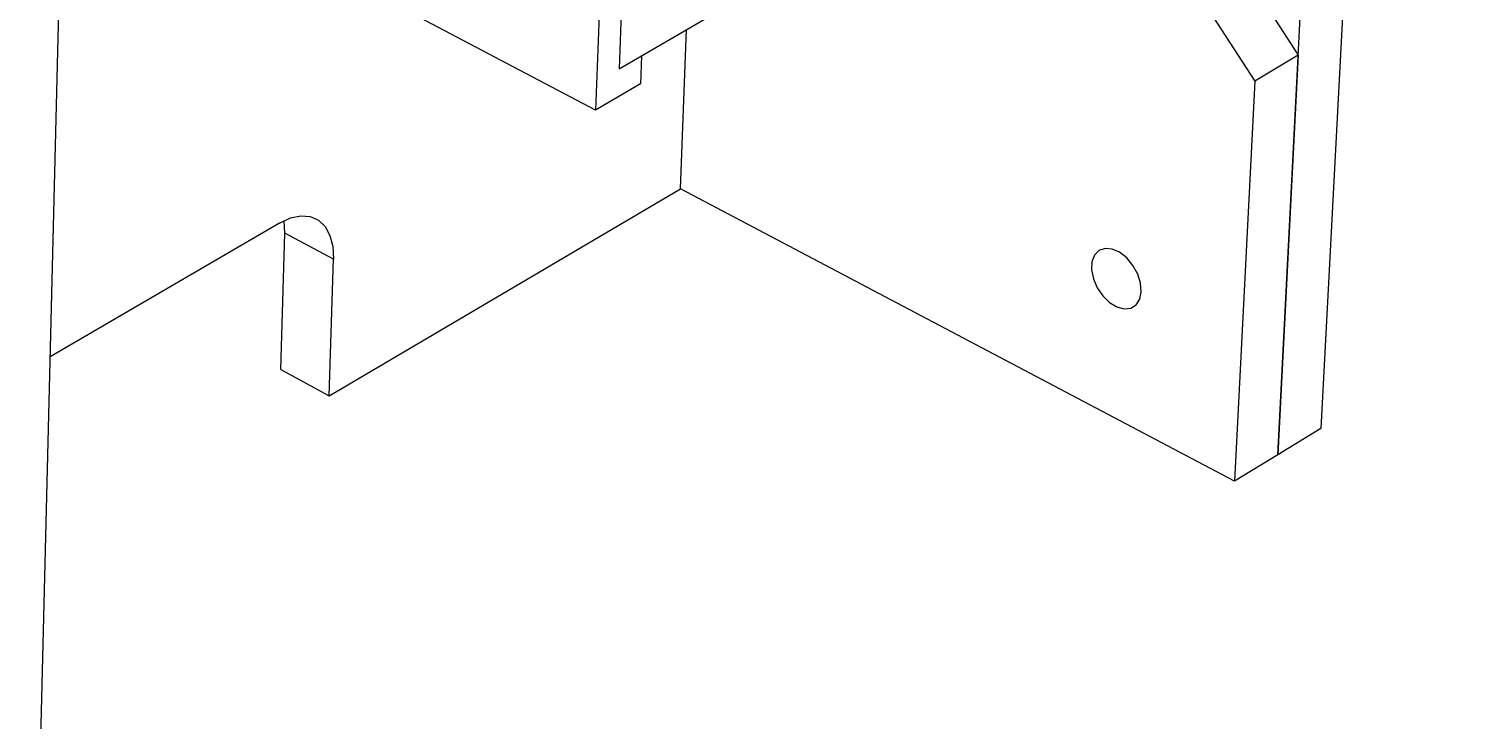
# Model space of a CAD drawing. Extents: x 0 to 160, y 0 to 207.
# Drawn here: x 131.99 to 160.04, y 101.54 to 114.96 of the extents above; entities that cross this region are included whole.
import ezdxf

# ---------------------------------------------------------------- set-up
doc = ezdxf.new("R2010")
doc.units = 0
doc.layers.get('0').update_dxf_attribs({"linetype": 'CONTINUOUS'})

msp = doc.modelspace()

# ---------------------------------------------------------------- linework, layer by layer
at = {"color": 7, "linetype": 'CONTINUOUS'}
for p, q in [((134.278, 185.427), (131.985, 91.899)), ((160.04, 164.092), (157.066, 107.201)), ((156.229, 106.69), (159.128, 163.14)), ((151.048, 123.112), (156.627, 114.448)), ((150.71, 121.822), (155.781, 113.943)), ((143.265, 121.065), (142.987, 113.384)), ((143.443, 114.183), (150.129, 118.088)), ((142.987, 113.384), (136.981, 116.548)), ((143.483, 115.273), (143.443, 114.183)), ((144.633, 111.855), (144.751, 114.947)), ((143.443, 114.183), (143.879, 114.438)), ((143.879, 114.438), (143.859, 113.894)), ((156.627, 114.448), (155.781, 113.943)), ((156.627, 114.448), (156.229, 106.69)), ((155.781, 113.943), (155.389, 106.178)), ((143.859, 113.894), (142.987, 113.384)), ((137.814, 107.837), (144.633, 111.855)), ((155.389, 106.178), (144.633, 111.855)), ((136.852, 111.191), (132.395, 108.594)), ((136.952, 110.995), (136.941, 111.231)), ((136.874, 108.345), (136.952, 110.995)), ((137.896, 110.49), (136.952, 110.995)), ((137.814, 107.837), (137.896, 110.49)), ((136.874, 108.345), (137.814, 107.837)), ((157.066, 107.201), (156.229, 106.69)), ((156.229, 106.69), (155.389, 106.178))]:
    msp.add_line(p, q, dxfattribs=at)
for points in [[(136.852, 111.191), (137.063, 111.289), (137.264, 111.331), (137.448, 111.317), (137.607, 111.247), (137.736, 111.124), (137.829, 110.952), (137.883, 110.738), (137.896, 110.49)], [(153.58, 109.857), (153.566, 110.025), (153.51, 110.201), (153.417, 110.369), (153.296, 110.514), (153.157, 110.623), (153.012, 110.686), (152.875, 110.699), (152.758, 110.659), (152.67, 110.57), (152.621, 110.44), (152.613, 110.282), (152.649, 110.108), (152.724, 109.934), (152.832, 109.776), (152.963, 109.648), (153.106, 109.561), (153.248, 109.523), (153.377, 109.536), (153.481, 109.601), (153.55, 109.711), (153.58, 109.857)]]:
    msp.add_lwpolyline(points, dxfattribs=at)

doc.saveas('drawing.dxf')
